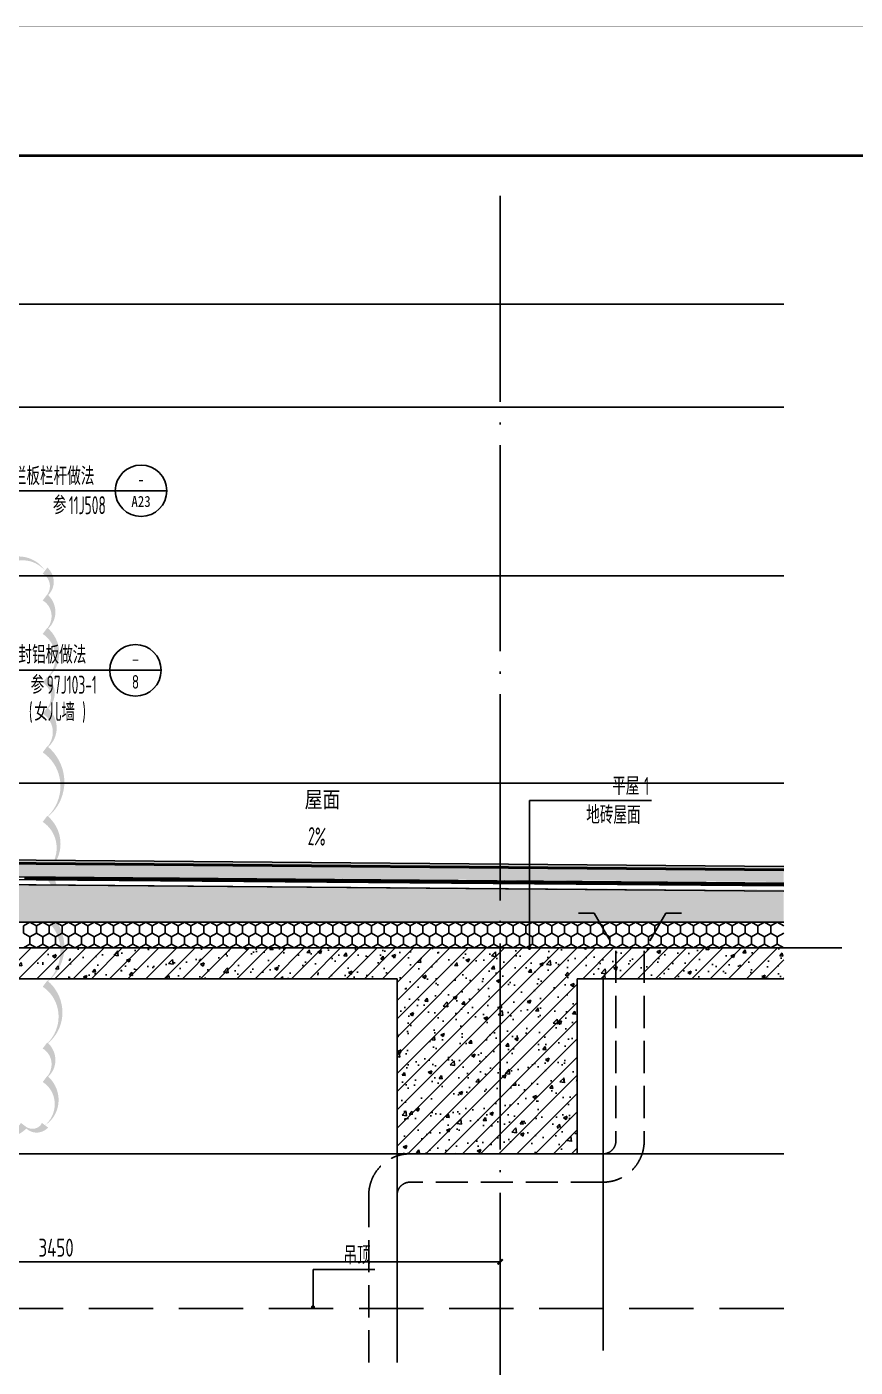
# Model space of a CAD drawing. Extents: x 198753 to 882193, y -399300 to 132460.
# Drawn here: x 361442 to 364660, y -187258 to -182053 of the extents above; entities that cross this region are included whole.
import ezdxf
from ezdxf.enums import TextEntityAlignment as Align

# ---------------------------------------------------------------- set-up
doc = ezdxf.new("R2010")
doc.units = 0
doc.header["$LTSCALE"] = 1000
doc.header["$MEASUREMENT"] = 0
doc.linetypes.add('DASH', pattern=[0.35, 0.25, -0.1])
doc.linetypes.add('DOTE', pattern=[2.42, 2, -0.2, 0.02, -0.2])
for name, color, linetype in [('00-图签', 7, 'Continuous'), ('01-标注_尺寸', 124, 'Continuous'), ('01-标注_符号', 200, 'Continuous'), ('02-TEXT_标注', 130, 'Continuous'), ('05-填充_天正', 26, 'Continuous'), ('A-0-房间名称', 7, 'Continuous'), ('A-D-金属剖线', 200, 'Continuous'), ('A-D-金属看线', 205, 'Continuous'), ('A-E_栏杆', 232, 'Continuous'), ('A-O_屋面', 201, 'Continuous'), ('A-O_防水层', 222, 'Continuous'), ('A-STR-面层', 191, 'Continuous'), ('A-SUR_保温', 222, 'Continuous'), ('A-TECH_结构', 21, 'Continuous'), ('A_AXIS-轴线', 36, 'DOTE'), ('A_STR-砼墙', 51, 'Continuous'), ('A_STR-砼柱', 51, 'Continuous'), ('D_铝板', 181, 'Continuous')]:
    doc.layers.add(name, color=color, linetype=linetype)
doc.layers.add('DIM_MODI', color=6, linetype='Continuous', plot=False)
doc.styles.add('_TCH_DIM', font='ROS1', dxfattribs={"width": 0.8, "bigfont": 'JD'})
doc.styles.add('_TCH_DIM_T3', font='ROS1', dxfattribs={"width": 0.8, "bigfont": 'JD'})
doc.styles.add('_TCH_LABEL', font='STXIHEI.TTF', dxfattribs={"width": 0.75})
doc.styles.add('_TCH_SPACE', font='STXIHEI.TTF', dxfattribs={"width": 0.75, "height": 5})
doc.dimstyles.new('_TCH_ARCH&&20', dxfattribs={"dimtxt": 70, "dimasz": 20, "dimexe": 50, "dimexo": 60, "dimgap": 20, "dimtad": 1, "dimdec": 0, "dimzin": 0, "dimdsep": 46, "dimtxsty": '_TCH_DIM_T3', "dimblk": 'ARCHTICK', "dimcen": 0.09, "dimclrt": 4, "dimazin": 2, "dimtfac": 1, "dimtdec": 0, "dimtix": 1, "dimtmove": 2, "dimatfit": 3, "dimfxl": 0, "dimtolj": 1, "dimtzin": 0, "dimarcsym": 0})
pattern_1 = [(45, (0, 0), (-35.355339, 35.355339), []), (50, (0, 0), (143.452037, -12.550427), [15, -165]), (355, (0, 0), (-27.750267, 150.438427), [12, -132]), (100.4514, (11.95, -1.05), (115.701876, 137.88791), [12.74804, -140.22842]), (46.1842, (0, 40), (213.44821, -33.1038), [22.5, -247.5]), (96.6356, (17.79, 37.24), (186.93254, 194.82357), [19.12206, -210.3426]), (351.1842, (0, 40), (186.93239, 194.82372), [18, -198]), (21, (20, 30), (119.38141, -80.523778), [15, -165]), (326, (20, 30), (48.663066, 145.03001), [12, -132]), (71.4514, (29.95, 23.29), (168.044526, 64.5061), [12.74804, -140.22842]), (37.5, (0, 0), (2.431971, 66.578771), [0, -130.4, 0, -134, 0, -132.5]), (7.5, (0, 0), (52.613907, 78.882342), [0, -76.4, 0, -127.4, 0, -50.5]), (327.5, (-44.6, 0), (106.764487, -4.510974), [0, -50, 0, -156, 0, -207]), (317.5, (-64.6, 0), (116.637234, 20.020996), [0, -65, 0, -103.6, 0, -147])]

# ---------------------------------------------------------------- blocks, each defined once
blk = doc.blocks.new('图框-A1+1-2')
for points, const_width in [([(0, 0), (1261, 0), (1261, 594), (0, 594)], 0.05), ([(1186, 584), (25, 584), (25, 10), (1186, 10)], 0.5)]:
    blk.add_lwpolyline(points, close=True, dxfattribs=dict(const_width=const_width))
blk = doc.blocks.new('_ArchTick')
at = {"color": 0, "linetype": 'ByBlock', "const_width": 0.4}
blk.add_lwpolyline([(-0.5, -0.5), (0.5, 0.5)], dxfattribs=at)
blk = doc.blocks.new('*D2150')
at = {"layer": '01-标注_尺寸', "color": 0, "lineweight": -2, "transparency": 16777216}
for p, q in [((359830.4, -186784.2), (359830.4, -186898.9)), ((363280.4, -186784.2), (363280.4, -186898.9)), ((359830.4, -186848.9), (363280.4, -186848.9))]:
    blk.add_line(p, q, dxfattribs=at)
at = {"layer": 'Defpoints', "color": 0, "transparency": 16777216}
for p in [(359830.4, -186724.2), (363280.4, -186724.2), (363280.4, -186848.9)]:
    blk.add_point(p, dxfattribs=at)
at = {"layer": '01-标注_尺寸', "color": 0, "lineweight": -2, "transparency": 16777216, "xscale": 20, "yscale": 20, "zscale": 20, "rotation": 180}
blk.add_blockref('_ArchTick', (359830.4, -186848.9), dxfattribs=at)
at = {"layer": '01-标注_尺寸', "color": 0, "lineweight": -2, "transparency": 16777216, "xscale": 20, "yscale": 20, "zscale": 20}
blk.add_blockref('_ArchTick', (363280.4, -186848.9), dxfattribs=at)
at = {"layer": '01-标注_尺寸', "color": 4, "transparency": 16777216, "insert": (361555.4, -186793.9), "char_height": 70, "attachment_point": 5, "style": '_TCH_DIM_T3'}
blk.add_mtext('\\A1;3450', dxfattribs=at)
blk = doc.blocks.new('$LinePat$聚苯板')
at = {"color": 0}
for p, q in [((14.8, -8.6), (0, 0)), ((29.7, 0), (14.8, -8.6)), ((14.8, -25.7), (0, -34.3)), ((14.8, -8.6), (14.8, -25.7)), ((29.7, -34.3), (14.8, -25.7)), ((0, -34.3), (0, -51.4)), ((0, -51.4), (14.8, -60)), ((14.8, -60), (29.7, -51.4))]:
    blk.add_line(p, q, dxfattribs=at)
blk = doc.blocks.new('$LinePat$防水层2')
at = {"color": 0}
blk.add_line((0, 0), (600, 0), dxfattribs=at)
blk.add_solid([(150, 0), (450, 0), (150, -100), (450, -100)], dxfattribs=at)
blk = doc.blocks.new('*U267')
at = {"layer": 'A-D-金属看线'}
for p, q in [((-22, 0), (4030.2, 0)), ((178, -400), (4030.2, -400))]:
    blk.add_line(p, q, dxfattribs=at)
blk = doc.blocks.new('iutgoire')
at = {"layer": '01-标注_符号'}
for p, q in [((278.3, -73.3), (497.4, 237.6)), ((497.4, 237.6), (1111.1, 237.6)), ((1311.1, 237.6), (1111.1, 237.6)), ((251.9, -112.9), (336.9, -150.1)), ((336.9, -150.1), (667.8, -150.1))]:
    blk.add_line(p, q, dxfattribs=at)
blk.add_lwpolyline([(-6.6, 80.1, 0, 0, 0), (123.4, 64, 16, 0, 0), (182.9, 56.6, 0, 0, 0)], format="xyseb", dxfattribs=at)
at = {"layer": '01-标注_符号', "const_width": 5.33}
blk.add_lwpolyline([(249.5, -111.8, 1), (254.3, -114, 1)], format="xyb", close=True, dxfattribs=at)
at = {"layer": '01-标注_符号'}
for centre, radius in [((1211.1, 237.6), 100), ((247.5, -117), 53.5)]:
    blk.add_circle(centre, radius, dxfattribs=at)
at = {"layer": 'A-D-金属剖线', "const_width": 10}
for points in [[(-117, 50.3), (-117, 30.3)], [(218, -100), (218, -120)]]:
    blk.add_lwpolyline(points, dxfattribs=at)
at = {"layer": 'A-D-金属剖线'}
for points in [[(213, -120), (281, -120), (281, 5.9), (-122, 50)], [(-122, 47.1), (278, 3.2), (278, -117)], [(213, -100), (261, -100), (261, -12.5), (-122, 30.3)], [(278, -117), (262.2, -117), (251, -105.8), (239.8, -117), (213, -117)], [(281, -120), (261, -120), (251, -110), (241, -120), (213, -120)]]:
    blk.add_lwpolyline(points, dxfattribs=at)
at = {"layer": '02-TEXT_标注', "style": '_TCH_DIM'}
for s, height, width, p in [('女儿墙上封铝板做法', 69.46, 0.8, (545.3, 263.4)), ('参', 69.5, 0.8, (804.1, 146.6)), ('97J103-1', 70, 0.64, (866.1, 146.6)), ('滴水', 69.46, 0.8, (536.1, -129.1))]:
    blk.add_text(s, height=height, dxfattribs=dict(at, width=width)).set_placement(p)
for s, p, p2 in [('-', (1197, 256), (1225.3, 256)), ('8', (1197, 166.2), (1225.3, 166.2))]:
    blk.add_text(s, height=53, dxfattribs=at).set_placement(p, p2, align=Align.FIT)
at = {"layer": '02-TEXT_标注', "style": '_TCH_DIM', "width": 0.64}
blk.add_text('10%', height=70, rotation=352.9353, dxfattribs=at).set_placement((50, 94.2))
blk = doc.blocks.new('*U318')
at = {"layer": '01-标注_符号'}
for p in [(393.4, 1270.8), (1154.9, 1270.8)]:
    blk.add_line(p, (954.9, 1270.8), dxfattribs=at)
blk.add_circle((1054.9, 1270.8), 100, dxfattribs=at)
at = {"layer": 'A-E_栏杆'}
for p, q in [((144.1, 940.8), (3552, 940.8)), ((40.3, 134.7), (3552, 134.7))]:
    blk.add_line(p, q, dxfattribs=at)
at = {"layer": '02-TEXT_标注', "style": '_TCH_DIM'}
for s, height, width, p in [('玻璃栏板栏杆做法', 69.46, 0.8, (451.2, 1292.9)), ('参', 69.5, 0.8, (712, 1179.8)), ('11J508', 70, 0.64, (774.1, 1179.8))]:
    blk.add_text(s, height=height, dxfattribs=dict(at, width=width)).set_placement(p)
at = {"layer": '02-TEXT_标注', "style": '_TCH_LABEL'}
for s, height, width, p, p2 in [('-', 53.2, 1.491848, (1041.7, 1289.2), (1068.1, 1289.2)), ('A23', 42.68, 0.94371, (1017.5, 1208.1), (1092.3, 1208.1))]:
    blk.add_text(s, height=height, dxfattribs=dict(at, width=width)).set_placement(p, p2, align=Align.FIT)
blk = doc.blocks.new('*U295')
at = {"layer": 'A-STR-面层', "linetype": 'DASH', "ltscale": 0.5}
for points in [[(7893.7, 16587.4), (7954.2, 16587.4), (8038.7, 16441.1), (8038.7, 15702.4, 0.414214), (8198.7, 15542.4), (8948.7, 15542.4, -0.414214), (8998.7, 15492.4), (8998.7, -2077, 0.414214), (9158.7, -2237), (10408.7, -2237)], [(8293.7, 16587.4), (8233.2, 16587.4), (8148.7, 16441.1), (8148.7, 15702.4, 0.414214), (8198.7, 15652.4), (8948.7, 15652.4, -0.414214), (9108.7, 15492.4), (9108.7, -2077, 0.414214), (9158.7, -2127), (10408.7, -2127)]]:
    blk.add_lwpolyline(points, format="xyb", dxfattribs=at)
blk = doc.blocks.new('dlaksjdlkjasdl')
at = {"layer": '05-填充_天正'}
h = blk.add_hatch(dxfattribs=at)
h.set_pattern_fill('钢筋混凝土', color=256, scale=20, style=0)
h.set_pattern_definition(pattern_1)
h.paths.add_polyline_path([(362880.4, -185749.5), (362880.4, -185629.5), (360830.6, -185629.5), (360737.2, -185669.5), (360750.6, -185749.5)])
h = blk.add_hatch(dxfattribs=at)
h.set_pattern_fill('钢筋混凝土', color=256, scale=20, style=0)
h.set_pattern_definition(pattern_1)
h.paths.add_polyline_path([(363580.4, -186429.5), (363580.4, -185629.5), (362880.4, -185629.5), (362880.4, -186429.5)])
h = blk.add_hatch(dxfattribs=at)
h.set_pattern_fill('钢筋混凝土', color=256, scale=20, style=0)
h.set_pattern_definition(pattern_1)
h.paths.add_polyline_path([(363580.4, -185629.5), (363580.4, -185749.5), (364382.6, -185749.5), (364382.6, -185629.5)])
at = {"layer": 'A-SUR_保温'}
h = blk.add_hatch(dxfattribs=at)
h.set_pattern_fill('混凝土', color=26, scale=20)
h.set_pattern_definition([(50, (-113439.5, 110003.05), (143.452037, -12.550427), [15, -165]), (355, (-113439.5, 110003.05), (-27.750267, 150.438427), [12, -132]), (100.4514, (-113427.54, 110002), (115.701876, 137.88791), [12.748038, -140.228422]), (46.1842, (-113439.5, 110043.05), (213.44821, -33.103803), [22.5, -247.5]), (96.6356, (-113421.7, 110040.3), (186.93254, 194.823574), [19.12206, -210.3426]), (351.1842, (-113439.5, 110043.05), (186.93239, 194.82372), [18, -198]), (21, (-113419.5, 110033.05), (119.38141, -80.523778), [15, -165]), (326, (-113419.5, 110033.05), (48.663066, 145.03001), [12, -132]), (71.4514, (-113409.55, 110026.34), (168.044526, 64.5061), [12.748038, -140.228422]), (37.5, (-113439.494, 110003.05), (2.431971, 66.578771), [0, -130.4, 0, -134, 0, -132.5]), (7.5, (-113439.494, 110003.05), (52.6139075, 78.882342), [0, -76.4, 0, -127.4, 0, -50.5]), (327.5, (-113484.094, 110003.05), (106.764487, -4.5109743), [0, -50, 0, -156, 0, -207]), (317.5, (-113504.09, 110003.05), (116.637234, 20.020996), [0, -65, 0, -103.6, 0, -147])])
h.paths.add_polyline_path([(364382.6, -185373.7), (364382.6, -185323.6), (360830.6, -185299.7), (360830.6, -185350)])
h = blk.add_hatch(dxfattribs=at)
h.set_pattern_fill('ANSI36', color=26, scale=10)
h.set_pattern_definition([(45, (272843.27, 216802.605), (8.4189901, 30.8696304), [39.6875, -7.9375, 0, -7.9375])])
h.paths.add_polyline_path([(364382.6, -185323.8), (364382.6, -185313.8), (360860.6, -185284.6), (360860.6, -185294.6)])
h = blk.add_hatch(dxfattribs=at)
h.set_pattern_fill('加气混凝土', color=26, scale=20)
h.set_pattern_definition([(0, (395335.8, 212519.55), (120, 240), [0, -240]), (0, (395195.4, 212487.15), (120, 240), [0, -240]), (0, (395273.4, 212484.75), (120, 240), [0, -240]), (0, (395358.6, 212555.55), (120, 240), [0, -240]), (0, (395259, 212472.75), (120, 240), [0, -240]), (0, (395382.6, 212706.75), (120, 240), [0, -240]), (0, (395309.4, 212687.55), (120, 240), [0, -240]), (0, (395347.8, 212657.55), (120, 240), [0, -240]), (0, (395152.2, 212652.75), (120, 240), [0, -240]), (0, (395269.8, 212641.95), (120, 240), [0, -240]), (0, (395224.2, 212580.75), (120, 240), [0, -240]), (0, (395226.6, 212490.75), (120, 240), [0, -240]), (0, (395316.6, 212481.15), (120, 240), [0, -240]), (0, (395382.6, 212586.75), (120, 240), [0, -240]), (0, (395158.2, 212549.55), (120, 240), [0, -240]), (0, (395178.6, 212590.35), (120, 240), [0, -240]), (0, (395272.2, 212573.55), (120, 240), [0, -240]), (0, (395238.6, 212538.75), (120, 240), [0, -240]), (0, (395219.4, 212617.95), (120, 240), [0, -240]), (0, (395249.4, 212707.95), (120, 240), [0, -240]), (0, (395167.8, 212499.15), (120, 240), [0, -240]), (0, (395299.8, 212658.75), (120, 240), [0, -240]), (0, (395188.2, 212662.35), (120, 240), [0, -240]), (0, (395169, 212693.55), (120, 240), [0, -240]), (130.601294, (395367.866, 212631.61), (-599.99999337, 720.00000315), [10.53662, -4414.8444]), (18.434949, (395350.723, 212636.18), (599.9999978, 239.9999982), [10.8421, -1507.05116]), (90, (395350.72, 212625.9), (120, 240), [10.28571, -469.71426]), (161.565051, (395361.01, 212622.467), (-600.000003, 239.999982), [10.8421, -1507.05116]), (53.130102, (395361.01, 212622.467), (120, 240), [11.42857, -1188.5714]), (135, (395370.15, 212500.18), (-120.000015, 239.999984), [9.69746, -669.12504]), (45, (395356.44, 212500.18), (120, 239.999999), [9.69746, -669.12504]), (135, (395363.294, 212493.32), (-120.000015, 239.999984), [9.69746, -669.12504]), (45, (395363.294, 212493.32), (120, 239.999999), [9.69746, -669.12504]), (116.56505, (395254.72, 212661.32), (-2e-05, 479.99999), [12.77753, -255.5506]), (180, (395249, 212672.75), (-120, 240), [13.71429, -226.2857]), (63.43495, (395229.58, 212661.32), (1e-06, 480), [12.77753, -255.5506]), (116.56505, (395235.3, 212649.9), (-2e-05, 479.99999), [12.77753, -255.5506]), (0, (395235.3, 212649.9), (120, 240), [13.71429, -226.2857]), (63.43495, (395249, 212649.9), (1e-06, 480), [12.77753, -255.5506]), (107.102728, (395345.009, 212580.181), (-359.99998624, 1200.00000194), [15.54454, -6513.161]), (143.972626, (395340.437, 212595.038), (-2279.9999711, 1679.9999981), [15.54454, -3248.808]), (180, (395327.87, 212604.18), (-120, 240), [14.85714, -225.14284]), (36.0273733, (395300.437, 212595.038), (2279.99998315, 1679.9999819), [15.54454, -3248.808]), (71.565051, (395295.866, 212581.324), (360.000002, 1199.999998), [14.45613, -1503.43712]), (107.102728, (395300.437, 212566.467), (-359.99998624, 1200.00000194), [15.54454, -6513.161]), (143.972626, (395313.009, 212557.324), (-2279.9999711, 1679.9999981), [15.54454, -3248.808]), (0, (395313, 212557.32), (120, 240), [14.85714, -225.14284]), (36.0273733, (395327.866, 212557.324), (2279.99998315, 1679.9999819), [15.54454, -3248.808]), (71.565051, (395340.437, 212566.467), (360.000002, 1199.999998), [14.45613, -1503.43712]), (150.255118, (395347.294, 212692.18), (-360.0000009, 239.999997), [9.21401, -1925.72784]), (90, (395339.3, 212687.61), (120, 240), [9.14286, -470.8571]), (29.744881, (395339.294, 212687.61), (360.0000002, 239.9999989), [9.21401, -1925.72784]), (116.56505, (395291.3, 212521.9), (-2e-05, 479.99999), [12.77753, -255.5506]), (168.690067, (395285.58, 212533.324), (-1080.0000008, 239.999994), [11.6549, -2435.8742]), (41.185925, (395265.009, 212527.61), (2999.99998182, 2639.9999769), [12.14874, -5090.3208]), (90, (395265.01, 212516.18), (120, 240), [11.42857, -468.5714]), (138.814074, (395274.151, 212508.181), (-2999.99994668, 2640.0000168), [12.14874, -5090.3208]), (16.6992442, (395274.151, 212508.181), (3959.9999702, 1199.99998743), [11.93178, -4999.415]), (60.945396, (395285.58, 212511.61), (119.99999968, 239.99999788), [11.76643, -4930.1358]), (109.983106, (395190.723, 212622.467), (-600.00000226, 1679.99999555), [13.3768, -5604.879]), (155.556045, (395186.151, 212635.038), (-1560.00000595, 719.99998504), [13.8092, -5786.0526]), (24.4439547, (395161.009, 212635.038), (1560.00000078, 719.99999654), [13.8092, -5786.0526]), (70.0168934, (395156.437, 212622.467), (600.0000018, 1679.99999583), [13.3768, -5604.879]), (109.983106, (395161.009, 212609.895), (-600.00000226, 1679.99999555), [13.3768, -5604.879]), (160.016893, (395173.58, 212605.324), (-600.0000004, 239.9999891), [13.3768, -2795.751]), (19.9831065, (395173.58, 212605.324), (599.9999967, 239.9999996), [13.3768, -2795.751]), (70.0168934, (395186.151, 212609.895), (600.0000018, 1679.99999583), [13.3768, -5604.879]), (122.005383, (395279.866, 212600.753), (-120.0000161, 239.9999877), [10.78169, -2253.3736]), (18.434949, (395263.866, 212606.467), (599.9999978, 239.9999982), [10.8421, -1507.05116]), (90, (395263.87, 212596.18), (120, 240), [10.28571, -469.71426]), (161.565051, (395274.15, 212592.753), (-600.000003, 239.999982), [10.8421, -1507.05116]), (54.462322, (395274.151, 212592.753), (839.9999988, 1199.9999982), [9.83123, -4119.2846]), (116.56505, (395210.15, 212542.47), (-2e-05, 479.99999), [12.77753, -255.5506]), (180, (395204.44, 212553.9), (-120, 240), [12.57143, -227.42856]), (59.0362434, (395185.009, 212542.467), (120.0000004, 239.9999988), [13.32789, -2785.5288]), (120.963756, (395191.866, 212531.038), (-120.0000164, 239.999989), [13.32789, -2785.5288]), (0, (395191.87, 212531.04), (120, 240), [12.57143, -227.42856]), (63.43495, (395204.44, 212531.04), (1e-06, 480), [12.77753, -255.5506])])
h.paths.add_polyline_path([(364382.6, -185529.7), (364382.6, -185403.7), (360830.6, -185380), (360830.6, -185529.6)])
at = {"layer": '01-标注_符号'}
for p, q in [((363394.5, -185629.5), (363394.5, -185057.3)), ((363394.5, -185057.3), (363868.9, -185057.3)), ((362553.7, -187025.5), (362553.7, -186879)), ((362553.7, -186879), (362794.2, -186879))]:
    blk.add_line(p, q, dxfattribs=at)
blk.add_lwpolyline([(362450.3, -185247.2, 0, 0, 0), (362610, -185254.8, 16, 0, 0), (362669.9, -185257.6, 0, 0, 0)], format="xyseb", dxfattribs=at)
at = {"layer": '01-标注_符号', "const_width": 8}
for points in [[(363394.5, -185633.5, 1), (363394.5, -185625.5, 1)], [(362553.7, -187029.5, 1), (362553.7, -187021.5, 1)]]:
    blk.add_lwpolyline(points, format="xyb", close=True, dxfattribs=at)
at = {"layer": 'A-O_屋面'}
for p, q in [((360860.6, -185284.6), (364382.6, -185313.8)), ((360860.6, -185294.6), (364382.6, -185323.8)), ((360860.6, -185299.7), (364382.6, -185328.8)), ((360830.6, -185379.8), (364382.6, -185408.9))]:
    blk.add_line(p, q, dxfattribs=at)
for points in [[(360830.7, -185349.8), (364382.6, -185378.9)], [(360830.6, -185359.8), (364382.6, -185388.9)], [(360830.6, -185379.8), (364382.6, -185408.9)], [(360830.6, -185529.8), (364382.6, -185529.8)]]:
    blk.add_lwpolyline(points, dxfattribs=at)
at = {"layer": 'A-O_防水层'}
for points in [[(360830.6, -184889.8), (360830.6, -185324.8, 0.450127), (360860.6, -185360.1), (364382.6, -185388.9)], [(360840.6, -184992.4), (360840.6, -185324.8, 0.330591), (360860.6, -185350.1), (364382.6, -185378.9)]]:
    blk.add_lwpolyline(points, format="xyb", dxfattribs=at)
at = {"layer": 'A-STR-面层', "linetype": 'DASH'}
blk.add_lwpolyline([(364382.6, -187029.5), (359928.3, -187029.5), (359928.3, -186559.8), (359728.3, -186559.8)], dxfattribs=at)
at = {"layer": 'A-TECH_结构'}
for p, q in [((362880.4, -187193), (362880.4, -185749.5)), ((363680.4, -187193), (363680.4, -185749.5)), ((359950.4, -186429.5), (362880.4, -186429.5)), ((364382.6, -186429.5), (363680.4, -186429.5))]:
    blk.add_line(p, q, dxfattribs=at)
at = {"layer": 'A_STR-砼墙'}
for p, q in [((360830.6, -185629.5), (362880.4, -185629.5)), ((363580.4, -185629.5), (364382.6, -185629.5)), ((360750.6, -185749.5), (362880.4, -185749.5)), ((363580.4, -185749.5), (364382.6, -185749.5))]:
    blk.add_line(p, q, dxfattribs=at)
at = {"layer": 'A_STR-砼柱'}
for p, q in [((363580.4, -185629.5), (362880.4, -185629.5)), ((362880.4, -185749.5), (362880.4, -186429.5)), ((363580.4, -186429.5), (363580.4, -185749.5)), ((362880.4, -186429.5), (363580.4, -186429.5))]:
    blk.add_line(p, q, dxfattribs=at)
at = {"layer": 'A-O_防水层', "yscale": 0.05, "zscale": 0.05}
for p, xscale, rotation in [((361432.6, -185354.7), 0.05017259166351752, 359.5312682968777), ((361432.6, -185359.7), 0.0501725916582979, 359.5312690254698), ((361462.7, -185355), 0.05017259166351752, 359.5312682968777), ((361462.7, -185360), 0.0501725916582979, 359.5312690254698), ((361492.8, -185355.2), 0.05017259166351752, 359.5312682968777), ((361492.8, -185360.2), 0.0501725916582979, 359.5312690254698), ((361522.9, -185355.5), 0.05017259166351752, 359.5312682968777), ((361522.9, -185360.5), 0.0501725916582979, 359.5312690254698), ((361553, -185355.7), 0.05017259166351752, 359.5312682968777), ((361553, -185360.7), 0.0501725916582979, 359.5312690254698), ((361583.1, -185356), 0.05017259166351752, 359.5312682968777), ((361583.1, -185361), 0.0501725916582979, 359.5312690254698), ((361613.2, -185356.2), 0.05017259166351752, 359.5312682968777), ((361613.2, -185361.2), 0.0501725916582979, 359.5312690254698), ((361643.3, -185356.5), 0.05017259166351752, 359.5312682968777), ((361643.3, -185361.5), 0.0501725916582979, 359.5312690254698), ((361673.4, -185356.7), 0.05017259166351752, 359.5312682968777), ((361673.4, -185361.7), 0.0501725916582979, 359.5312690254698), ((361703.5, -185357), 0.05017259166351752, 359.5312682968777), ((361703.5, -185362), 0.0501725916582979, 359.5312690254698), ((361733.6, -185357.2), 0.05017259166351752, 359.5312682968777), ((361733.6, -185362.2), 0.0501725916582979, 359.5312690254698), ((361763.7, -185357.4), 0.05017259166351752, 359.5312682968777), ((361763.7, -185362.4), 0.0501725916582979, 359.5312690254698), ((361793.8, -185357.7), 0.05017259166351752, 359.5312682968777), ((361793.8, -185362.7), 0.0501725916582979, 359.5312690254698), ((361823.9, -185357.9), 0.05017259166351752, 359.5312682968777), ((361823.9, -185362.9), 0.0501725916582979, 359.5312690254698), ((361854, -185358.2), 0.05017259166351752, 359.5312682968777), ((361854, -185363.2), 0.0501725916582979, 359.5312690254698), ((361884.1, -185358.4), 0.05017259166351752, 359.5312682968777), ((361884.1, -185363.4), 0.0501725916582979, 359.5312690254698), ((361914.2, -185358.7), 0.05017259166351752, 359.5312682968777), ((361914.2, -185363.7), 0.0501725916582979, 359.5312690254698), ((361944.3, -185358.9), 0.05017259166351752, 359.5312682968777), ((361944.3, -185363.9), 0.0501725916582979, 359.5312690254698), ((361974.4, -185359.2), 0.05017259166351752, 359.5312682968777), ((361974.4, -185364.2), 0.0501725916582979, 359.5312690254698), ((362004.5, -185359.4), 0.05017259166351752, 359.5312682968777), ((362004.5, -185364.4), 0.0501725916582979, 359.5312690254698), ((362034.6, -185359.7), 0.05017259166351752, 359.5312682968777), ((362034.6, -185364.7), 0.0501725916582979, 359.5312690254698), ((362064.7, -185359.9), 0.05017259166351752, 359.5312682968777), ((362064.7, -185364.9), 0.0501725916582979, 359.5312690254698), ((362094.8, -185360.2), 0.05017259166351752, 359.5312682968777), ((362094.8, -185365.2), 0.0501725916582979, 359.5312690254698), ((362124.9, -185360.4), 0.05017259166351752, 359.5312682968777), ((362124.9, -185365.4), 0.0501725916582979, 359.5312690254698), ((362155, -185360.6), 0.05017259166351752, 359.5312682968777), ((362155, -185365.6), 0.0501725916582979, 359.5312690254698), ((362185.1, -185360.9), 0.05017259166351752, 359.5312682968777), ((362185.1, -185365.9), 0.0501725916582979, 359.5312690254698), ((362215.2, -185361.1), 0.05017259166351752, 359.5312682968777), ((362215.2, -185366.1), 0.0501725916582979, 359.5312690254698), ((362245.3, -185361.4), 0.05017259166351752, 359.5312682968777), ((362245.3, -185366.4), 0.0501725916582979, 359.5312690254698), ((362275.4, -185361.6), 0.05017259166351752, 359.5312682968777), ((362275.4, -185366.6), 0.0501725916582979, 359.5312690254698), ((362305.5, -185361.9), 0.05017259166351752, 359.5312682968777), ((362305.5, -185366.9), 0.0501725916582979, 359.5312690254698), ((362335.6, -185362.1), 0.05017259166351752, 359.5312682968777), ((362335.6, -185367.1), 0.0501725916582979, 359.5312690254698), ((362365.7, -185362.4), 0.05017259166351752, 359.5312682968777), ((362365.7, -185367.4), 0.0501725916582979, 359.5312690254698), ((362395.8, -185362.6), 0.05017259166351752, 359.5312682968777), ((362395.8, -185367.6), 0.0501725916582979, 359.5312690254698), ((362425.9, -185362.9), 0.05017259166351752, 359.5312682968777), ((362425.9, -185367.9), 0.0501725916582979, 359.5312690254698), ((362456, -185363.1), 0.05017259166351752, 359.5312682968777), ((362456, -185368.1), 0.0501725916582979, 359.5312690254698), ((362486.1, -185363.4), 0.05017259166351752, 359.5312682968777), ((362486.1, -185368.4), 0.0501725916582979, 359.5312690254698), ((362516.2, -185363.6), 0.05017259166351752, 359.5312682968777), ((362516.2, -185368.6), 0.0501725916582979, 359.5312690254698), ((362546.4, -185363.8), 0.05017259166351752, 359.5312682968777), ((362546.4, -185368.8), 0.0501725916582979, 359.5312690254698), ((362576.5, -185364.1), 0.05017259166351752, 359.5312682968777), ((362576.5, -185369.1), 0.0501725916582979, 359.5312690254698), ((362606.6, -185364.3), 0.05017259166351752, 359.5312682968777), ((362606.6, -185369.3), 0.0501725916582979, 359.5312690254698), ((362636.7, -185364.6), 0.05017259166351752, 359.5312682968777), ((362636.7, -185369.6), 0.0501725916582979, 359.5312690254698), ((362666.8, -185364.8), 0.05017259166351752, 359.5312682968777), ((362666.8, -185369.8), 0.0501725916582979, 359.5312690254698), ((362696.9, -185365.1), 0.05017259166351752, 359.5312682968777), ((362696.9, -185370.1), 0.0501725916582979, 359.5312690254698), ((362727, -185365.3), 0.05017259166351752, 359.5312682968777), ((362727, -185370.3), 0.0501725916582979, 359.5312690254698), ((362757.1, -185365.6), 0.05017259166351752, 359.5312682968777), ((362757.1, -185370.6), 0.0501725916582979, 359.5312690254698), ((362787.2, -185365.8), 0.05017259166351752, 359.5312682968777), ((362787.2, -185370.8), 0.0501725916582979, 359.5312690254698), ((362817.3, -185366.1), 0.05017259166351752, 359.5312682968777), ((362817.3, -185371.1), 0.0501725916582979, 359.5312690254698), ((362847.4, -185366.3), 0.05017259166351752, 359.5312682968777), ((362847.4, -185371.3), 0.0501725916582979, 359.5312690254698), ((362877.5, -185366.6), 0.05017259166351752, 359.5312682968777), ((362877.5, -185371.6), 0.0501725916582979, 359.5312690254698), ((362907.6, -185366.8), 0.05017259166351752, 359.5312682968777), ((362907.6, -185371.8), 0.0501725916582979, 359.5312690254698), ((362937.7, -185367), 0.05017259166351752, 359.5312682968777), ((362937.7, -185372), 0.0501725916582979, 359.5312690254698), ((362967.8, -185367.3), 0.05017259166351752, 359.5312682968777), ((362967.8, -185372.3), 0.0501725916582979, 359.5312690254698), ((362997.9, -185367.5), 0.05017259166351752, 359.5312682968777), ((362997.9, -185372.5), 0.0501725916582979, 359.5312690254698), ((363028, -185367.8), 0.05017259166351752, 359.5312682968777), ((363028, -185372.8), 0.0501725916582979, 359.5312690254698), ((363058.1, -185368), 0.05017259166351752, 359.5312682968777), ((363058.1, -185373), 0.0501725916582979, 359.5312690254698), ((363088.2, -185368.3), 0.05017259166351752, 359.5312682968777), ((363088.2, -185373.3), 0.0501725916582979, 359.5312690254698), ((363118.3, -185368.5), 0.05017259166351752, 359.5312682968777), ((363118.3, -185373.5), 0.0501725916582979, 359.5312690254698), ((363148.4, -185368.8), 0.05017259166351752, 359.5312682968777), ((363148.4, -185373.8), 0.0501725916582979, 359.5312690254698), ((363178.5, -185369), 0.05017259166351752, 359.5312682968777), ((363178.5, -185374), 0.0501725916582979, 359.5312690254698), ((363208.6, -185369.3), 0.05017259166351752, 359.5312682968777), ((363208.6, -185374.3), 0.0501725916582979, 359.5312690254698), ((363238.7, -185369.5), 0.05017259166351752, 359.5312682968777), ((363238.7, -185374.5), 0.0501725916582979, 359.5312690254698), ((363268.8, -185369.8), 0.05017259166351752, 359.5312682968777), ((363268.8, -185374.8), 0.0501725916582979, 359.5312690254698), ((363298.9, -185370), 0.05017259166351752, 359.5312682968777), ((363298.9, -185375), 0.0501725916582979, 359.5312690254698), ((363329, -185370.2), 0.05017259166351752, 359.5312682968777), ((363329, -185375.3), 0.0501725916582979, 359.5312690254698), ((363359.1, -185370.5), 0.05017259166351752, 359.5312682968777), ((363359.1, -185375.5), 0.0501725916582979, 359.5312690254698), ((363389.2, -185370.7), 0.05017259166351752, 359.5312682968777), ((363389.2, -185375.7), 0.0501725916582979, 359.5312690254698), ((363419.3, -185371), 0.05017259166351752, 359.5312682968777), ((363419.3, -185376), 0.0501725916582979, 359.5312690254698), ((363449.4, -185371.2), 0.05017259166351752, 359.5312682968777), ((363449.4, -185376.2), 0.0501725916582979, 359.5312690254698), ((363479.5, -185371.5), 0.05017259166351752, 359.5312682968777), ((363479.5, -185376.5), 0.0501725916582979, 359.5312690254698), ((363509.6, -185371.7), 0.05017259166351752, 359.5312682968777), ((363509.6, -185376.7), 0.0501725916582979, 359.5312690254698), ((363539.7, -185372), 0.05017259166351752, 359.5312682968777), ((363539.7, -185377), 0.0501725916582979, 359.5312690254698), ((363569.8, -185372.2), 0.05017259166351752, 359.5312682968777), ((363569.8, -185377.2), 0.0501725916582979, 359.5312690254698), ((363599.9, -185372.5), 0.05017259166351752, 359.5312682968777), ((363599.9, -185377.5), 0.0501725916582979, 359.5312690254698), ((363630, -185372.7), 0.05017259166351752, 359.5312682968777), ((363630, -185377.7), 0.0501725916582979, 359.5312690254698), ((363660.1, -185373), 0.05017259166351752, 359.5312682968777), ((363660.1, -185378), 0.0501725916582979, 359.5312690254698), ((363690.2, -185373.2), 0.05017259166351752, 359.5312682968777), ((363690.2, -185378.2), 0.0501725916582979, 359.5312690254698), ((363720.4, -185373.5), 0.05017259166351752, 359.5312682968777), ((363720.4, -185378.5), 0.0501725916582979, 359.5312690254698), ((363750.5, -185373.7), 0.05017259166351752, 359.5312682968777), ((363750.5, -185378.7), 0.0501725916582979, 359.5312690254698), ((363780.6, -185373.9), 0.05017259166351752, 359.5312682968777), ((363780.6, -185378.9), 0.0501725916582979, 359.5312690254698), ((363810.7, -185374.2), 0.05017259166351752, 359.5312682968777), ((363810.7, -185379.2), 0.0501725916582979, 359.5312690254698), ((363840.8, -185374.4), 0.05017259166351752, 359.5312682968777), ((363840.8, -185379.4), 0.0501725916582979, 359.5312690254698), ((363870.9, -185374.7), 0.05017259166351752, 359.5312682968777), ((363870.9, -185379.7), 0.0501725916582979, 359.5312690254698), ((363901, -185374.9), 0.05017259166351752, 359.5312682968777), ((363901, -185379.9), 0.0501725916582979, 359.5312690254698), ((363931.1, -185375.2), 0.05017259166351752, 359.5312682968777), ((363931.1, -185380.2), 0.0501725916582979, 359.5312690254698), ((363961.2, -185375.4), 0.05017259166351752, 359.5312682968777), ((363961.2, -185380.4), 0.0501725916582979, 359.5312690254698), ((363991.3, -185375.7), 0.05017259166351752, 359.5312682968777), ((363991.3, -185380.7), 0.0501725916582979, 359.5312690254698), ((364021.4, -185375.9), 0.05017259166351752, 359.5312682968777), ((364021.4, -185380.9), 0.0501725916582979, 359.5312690254698), ((364051.5, -185376.2), 0.05017259166351752, 359.5312682968777), ((364051.5, -185381.2), 0.0501725916582979, 359.5312690254698), ((364081.6, -185376.4), 0.05017259166351752, 359.5312682968777), ((364081.6, -185381.4), 0.0501725916582979, 359.5312690254698), ((364111.7, -185376.7), 0.05017259166351752, 359.5312682968777), ((364111.7, -185381.7), 0.0501725916582979, 359.5312690254698), ((364141.8, -185376.9), 0.05017259166351752, 359.5312682968777), ((364141.8, -185381.9), 0.0501725916582979, 359.5312690254698), ((364171.9, -185377.1), 0.05017259166351752, 359.5312682968777), ((364171.9, -185382.1), 0.0501725916582979, 359.5312690254698), ((364202, -185377.4), 0.05017259166351752, 359.5312682968777), ((364202, -185382.4), 0.0501725916582979, 359.5312690254698), ((364232.1, -185377.6), 0.05017259166351752, 359.5312682968777), ((364232.1, -185382.6), 0.0501725916582979, 359.5312690254698), ((364262.2, -185377.9), 0.05017259166351752, 359.5312682968777), ((364262.2, -185382.9), 0.0501725916582979, 359.5312690254698), ((364292.3, -185378.1), 0.05017259166351752, 359.5312682968777), ((364292.3, -185383.1), 0.0501725916582979, 359.5312690254698), ((364322.4, -185378.4), 0.05017259166351752, 359.5312682968777), ((364322.4, -185383.4), 0.0501725916582979, 359.5312690254698), ((364352.5, -185378.6), 0.05017259166351752, 359.5312682968777), ((364352.5, -185383.6), 0.0501725916582979, 359.5312690254698)]:
    blk.add_blockref('$LinePat$防水层2', p, dxfattribs=dict(at, xscale=xscale, rotation=rotation))
at = {"layer": 'A-SUR_保温', "color": 26, "xscale": -1.686194089302684, "yscale": 1.666666666666667, "zscale": 1.666666666666667, "rotation": 180.000000001152}
for p in [(361428.6, -185629.8), (361478.7, -185629.8), (361528.7, -185629.8), (361578.8, -185629.8), (361628.9, -185629.8), (361678.9, -185629.8), (361729, -185629.8), (361779.1, -185629.8), (361829.1, -185629.8), (361879.2, -185629.8), (361929.3, -185629.8), (361979.4, -185629.8), (362029.4, -185629.8), (362079.5, -185629.8), (362129.6, -185629.8), (362179.6, -185629.8), (362229.7, -185629.8), (362279.8, -185629.8), (362329.8, -185629.8), (362379.9, -185629.8), (362430, -185629.8), (362480, -185629.8), (362530.1, -185629.8), (362580.2, -185629.8), (362630.2, -185629.8), (362680.3, -185629.8), (362730.4, -185629.8), (362780.4, -185629.8), (362830.5, -185629.8), (362880.6, -185629.8), (362930.6, -185629.8), (362980.7, -185629.8), (363030.8, -185629.8), (363080.8, -185629.8), (363130.9, -185629.8), (363181, -185629.8), (363231, -185629.8), (363281.1, -185629.8), (363331.2, -185629.8), (363381.2, -185629.8), (363431.3, -185629.8), (363481.4, -185629.8), (363531.4, -185629.8), (363581.5, -185629.8), (363631.6, -185629.8), (363681.6, -185629.8), (363731.7, -185629.8), (363781.8, -185629.8), (363831.8, -185629.8), (363881.9, -185629.8), (363932, -185629.8), (363982, -185629.8), (364032.1, -185629.8), (364082.2, -185629.8), (364132.2, -185629.8), (364182.3, -185629.8), (364232.4, -185629.8), (364282.4, -185629.8), (364332.5, -185629.8)]:
    blk.add_blockref('$LinePat$聚苯板', p, dxfattribs=at)
at = {"layer": '02-TEXT_标注', "style": '_TCH_DIM'}
for s, height, width, p in [('平屋', 69.46, 0.8, (363716.3, -185036.3)), ('1', 70, 0.64, (363840.5, -185036.3)), ('地砖屋面', 69.46, 0.8, (363615.3, -185148.3)), ('吊顶', 69.46, 0.8, (362672, -186858))]:
    blk.add_text(s, height=height, dxfattribs=dict(at, width=width)).set_placement(p)
at = {"layer": '02-TEXT_标注', "style": '_TCH_DIM', "width": 0.64}
blk.add_text('2%', height=70, rotation=357.2928, dxfattribs=at).set_placement((362532.8, -185230.1))
at = {"layer": 'A-0-房间名称', "style": '_TCH_SPACE', "width": 0.8}
blk.add_text('屋面', height=63.25, dxfattribs=at).set_placement((362521.5, -185084.9))
at = {"layer": '01-标注_尺寸'}
dim = blk.add_aligned_dim(p1=(359830.4, -186724.2), p2=(363280.4, -186724.2), distance=-124.7, dimstyle='_TCH_ARCH&&20', dxfattribs=at)
dim.commit()
dim.dimension.update_dxf_attribs({"geometry": '*D2150', "text_midpoint": (361555.4, -186793.9)})

msp = doc.modelspace()

# ---------------------------------------------------------------- linework, layer by layer
at = {"layer": 'A_AXIS-轴线', "ltscale": 0.4}
for p, q in [((363280.4, -182709.1), (363280.4, -204973.9)), ((359085.5, -185629.8), (364607.8, -185629.8))]:
    msp.add_line(p, q, dxfattribs=at)
at = {"layer": 'DIM_MODI'}
msp.add_lwpolyline([(361280.8, -186318.6, 0, 30, 0.5), (361430.8, -186318.6, 0, 30, 0.5), (361512.4, -186318.6, 0, 30, 0.5), (361512.4, -186138.6, 0, 30, 0.5), (361512.4, -186008.6, 0, 30, 0.5), (361512.4, -185768.6, 0, 30, 0.5), (361512.4, -185498.6, 0, 30, 0.5), (361512.4, -185338.6, 0, 30, 0.5), (361512.4, -185128.6, 0, 30, 0.5), (361512.4, -184858.6, 0, 30, 0.5), (361512.4, -184708.6, 0, 30, 0.5), (361512.4, -184588.6, 0, 30, 0.5), (361512.4, -184398.6, 0, 30, 0.5), (361512.4, -184268.6, 0, 30, 0.5), (361512.4, -184164.9, 0, 30, 0.5), (361322.4, -184164.9, 0, 30, 0.5)], format="xyseb", dxfattribs=at)

# ---------------------------------------------------------------- block references
at = {"xscale": 20, "yscale": 20, "zscale": 20, "rotation": 270}
msp.add_blockref('图框-A1+1-2', (354715.2, -182053.4), dxfattribs=at)
for name, p in [('*U267', (360352.4, -183129.4)), ('*U318', (360830.6, -185125.4)), ('dlaksjdlkjasdl', (0, 0))]:
    msp.add_blockref(name, p)
at = {"layer": '00-图签'}
msp.add_blockref('iutgoire', (360652.6, -184789.5), dxfattribs=at)
at = {"layer": 'D_铝板', "xscale": -1}
msp.add_blockref('*U295', (371879.1, -202082), dxfattribs=at)

# ---------------------------------------------------------------- texts
at = {"layer": '02-TEXT_标注', "style": '_TCH_DIM'}
for s, height, width, p in [('(', 70, 0.64, (361449.8, -184748.8)), ('女儿墙', 69.46, 0.8, (361470.7, -184748.8)), (')', 70, 0.64, (361656.9, -184748.8))]:
    msp.add_text(s, height=height, dxfattribs=dict(at, width=width)).set_placement(p)

doc.saveas('drawing.dxf')
